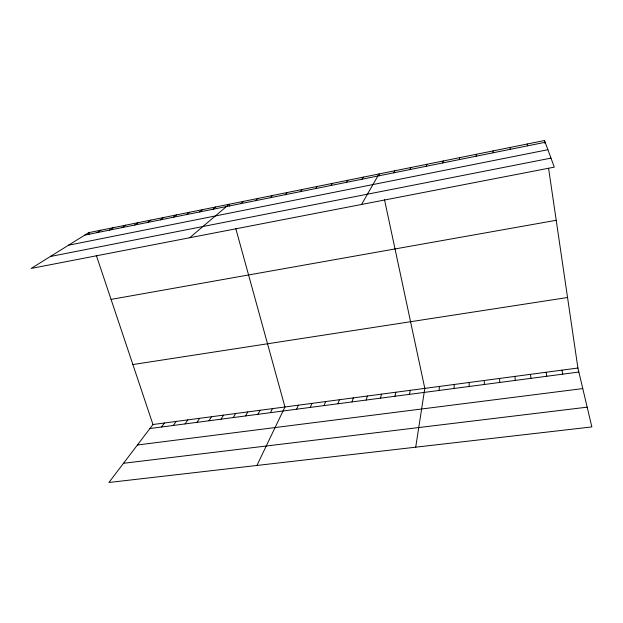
<?xml version="1.0" encoding="UTF-8"?>
<svg xmlns="http://www.w3.org/2000/svg" width="623" height="623" viewBox="0 0 623 623"><rect width="100%" height="100%" fill="white"/><g stroke="black" fill="none" stroke-linecap="round" stroke-linejoin="round"><path stroke-width="0.93" d="M484.328 384.492L484.351 380.466M469.08 386.501L469.259 382.467M476.159 156.209L476.284 154.302M453.972 388.487L454.307 384.461M439.013 390.457L439.488 386.431M415.712 447.182L424.808 388.378L384.516 199.749M459.346 159.597L459.657 157.666M409.482 394.351L410.253 390.317M394.927 396.267L395.831 392.233M442.712 162.953L443.202 160.991M380.497 398.167L381.533 394.133M366.192 400.052L367.368 396.018M352.018 401.921L353.327 397.879M426.241 166.271L426.911 164.285M337.978 403.766L339.41 399.732M324.053 405.604L325.619 401.562M409.942 169.557L410.783 167.54M310.254 407.419L311.944 403.385M296.571 409.218L298.386 405.184M256.925 465.459L284.945 406.975L235.782 228.563M393.798 172.812L394.818 170.772M270.421 412.667L272.461 408.633M257.93 414.311L260.079 410.277M245.54 415.946L247.798 411.912M361.558 204.461L379.01 173.965L379.391 175.772M233.251 417.566L235.619 413.532M221.056 419.17L223.525 415.136M208.962 420.759L211.54 416.732M362.002 179.222L363.349 177.127M196.969 422.339L199.64 418.313M185.062 423.913L187.834 419.879M346.341 182.375L347.852 180.265M173.256 425.462L176.122 421.436M161.536 427.004L164.503 422.986M577.91 368.029L152.97 424.52L108.908 482.49L591.85 426.919L577.91 368.029L548.575 168.272M330.836 185.506L332.495 183.364M315.479 188.598L317.294 186.441M300.27 191.666L302.241 189.485M285.209 194.703L287.328 192.499M270.296 197.709L272.562 195.482M255.523 200.684L257.93 198.441M240.891 203.635L243.445 201.369M189.727 237.737L229.085 204.274L229.583 206.081M212.957 209.266L215.768 206.961M199.625 211.952L202.561 209.632M186.409 214.616L189.47 212.279M173.311 217.256L176.488 214.904M160.329 219.872L163.623 217.505M147.464 222.466L150.867 220.083M134.7 225.035L138.22 222.637M122.053 227.59L125.682 225.176M109.508 230.113L113.254 227.691M97.079 232.62L100.926 230.183M88.7 232.652L31.15 268.443L554.299 167.143L544.502 140.51L88.7 232.652L89.307 234.466M84.751 235.105L545.156 142.301M68.507 245.205L547.882 149.715M50.346 256.505L550.973 158.125M111.058 299.406L556.214 220.293M132.886 364.548L567.553 297.506M149.917 428.538L578.86 372.04M137.403 445.001L582.778 388.581M123.494 463.294L587.178 407.162M96.285 255.29L152.97 424.52M527.183 144.014L527.634 145.837M561.954 370.148L562.733 374.166M546.145 372.25L546.753 376.269M544.502 140.51L544.923 143.399M510.042 147.48L510.299 149.325M530.477 374.33L530.928 378.356M514.964 376.393L515.244 380.419M493.073 150.906L493.143 152.783M499.584 378.441L499.716 382.467"/></g></svg>
